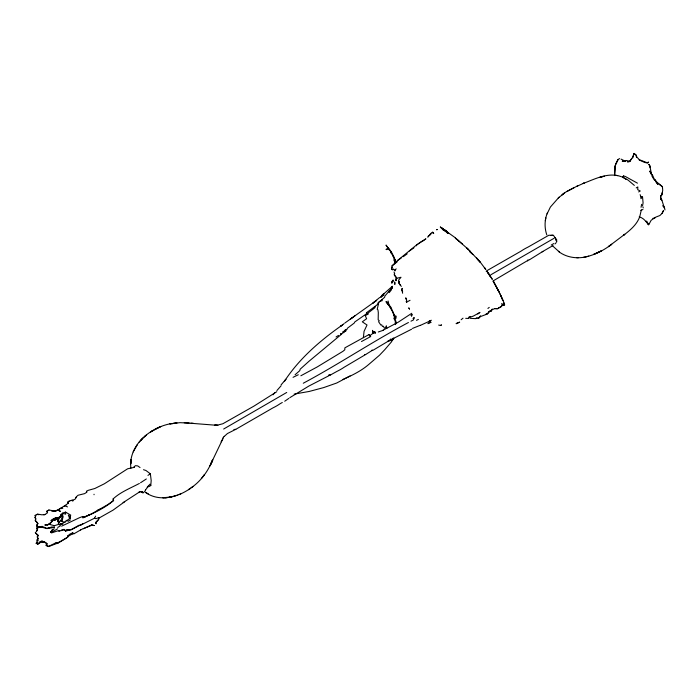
<?xml version="1.0" encoding="UTF-8"?>
<svg xmlns="http://www.w3.org/2000/svg" width="700" height="700" viewBox="0 0 700 700"><rect width="100%" height="100%" fill="white"/><g stroke="black" fill="none" stroke-linecap="round" stroke-linejoin="round"><path stroke-width="1.05" d="M54.232 528.719L50.732 532.289L51.538 532.91L58.397 530.661L58.94 531.125L64.715 529.804L65.66 531.125L71.846 529.261L79.24 525.149M94.036 494.716L94.036 494.252M98.735 517.615L98.604 519.4L95.786 522.279L96.049 523.827L95.786 522.742L98.604 519.558L98.735 517.615L96.049 518.7L94.439 518.236L80.045 525.455L83.142 523.521M130.611 461.177L130.611 463.969L131.014 459.699L130.611 463.969C131.101 443.24 150.99 427.63 170.013 423.832M378.175 302.873L378.438 304.579L378.175 302.873L384.624 297.281L384.895 296.039L392.289 287.429L392.289 286.335L383.688 293.947L383.819 295.111L380.861 297.132L383.95 293.632L382.471 294.648L380.73 297.211M394.984 263.664L395.246 261.188C393.899 256.419 391.676 251.545 388.255 247.984L385.971 249.463L387.047 249.611L388.255 247.984M402.649 293.248L401.835 289.52L402.246 288.356L401.704 289.599L402.649 291.69M58.529 510.396L60.419 511.332L58.931 510.633M614.486 175.604L615.65 163.905L614.845 168.096L615.247 165.384M614.845 168.254L614.705 173.924M130.611 462.577L130.786 468.37M662.043 192.867L661.911 194.801L660.564 195.895L660.695 199.071L661.911 200.244L665 209.947M394.441 273.446L394.31 274.925L396.865 278.259L401.03 277.252L398.475 280.28L399.42 281.908L399.149 281.444L398.877 283.001L400.225 285.171M547.47 212.739C544.486 219.669 544.346 227.763 546.796 234.868M641.602 204.356L641.06 207.305M80.719 529.883L74.13 533.689L72.651 532.831L70.228 533.916L67.944 535.71L67.812 537.023L66.334 538.195L57.855 543.077L48.58 546.577L46.165 545.178C48.869 542.92 43.461 541.73 41.991 541.065L39.839 541.686L39.436 542.85L37.555 543.778L36.347 543.077L37.958 539.044L37.424 536.874L38.089 535.238L35.271 532.525L37.958 535.78L37.284 536.952L37.958 539.044M148.768 486.719L150.78 485.555L151.183 480.506L150.377 473.83L145.941 470.496L143.518 469.718M72.791 501.235L72.922 500.229L75.337 498.986L76.282 496.886L78.032 495.259L84.621 493.631L86.905 492.153L86.502 491.295L88.121 490.367L94.841 488.504L104.388 483.77L127.654 468.781L134.505 467.311M389.463 290.605L389.2 292.626L391.484 289.756L391.213 288.662L392.429 288.277L392.289 286.335M648.865 223.764L648.322 224.691C646.065 221.436 643.274 217.709 639.179 216.93M56.114 543.471L56.245 542.614L57.855 543.077L67.812 537.023L67.944 535.71M64.986 522.314L62.16 521.5L62.834 517.23L62.571 513.188L65.529 512.102L70.77 515.13L69.694 516.688L70.499 517.93L64.453 522.349L59.342 524.685L58.94 524.291L54.364 525.691L49.385 524.37L44.817 524.991L47.373 525.07L49.123 523.906L51.94 521.5L51.275 520.336L53.288 518.858L55.982 517.615L58.266 517.851L59.876 517.23L60.953 516.451L60.419 514.903L62.571 513.188L65.66 514.202L65.529 512.102M399.149 281.444L398.877 283.001L401.301 286.414M641.331 209.947L639.721 216.773M642.548 205.826L643.081 202.877L642.548 196.98L640.929 196.822L640.124 194.653M145.539 489.825L144.865 491.452L142.984 492.852L142.17 492.389L142.31 491.689L140.157 491.531L123.078 502.635M363.379 337.654L364.053 331.371L367.01 325.001L362.303 321.816L366.608 318.71L365.26 315.604L368.358 313.976L367.815 313.197L375.078 307.606L374.946 306.442L378.175 303.957M390.408 250.469L390.679 252.49L393.767 256.76M545.317 220.657L545.86 217.866M340.524 334.547L340.786 333.463L341.329 334.399L308.919 361.331L300.178 369.18L299.775 370.65L295.067 374.762M503.361 304.658L504.709 304.815M504.175 304.973L504.438 304.351M38.089 535.238L37.284 536.952M67.944 536.48L72.38 533.916L72.651 532.831M632.59 158.156L634.069 153.423L636.09 154.901L636.895 157.071L639.319 159.714L647.386 162.82L648.462 162.041L647.386 162.977L644.56 162.426L639.179 159.95M395.386 324.616L395.246 321.116L393.767 318.089L395.92 318.404L396.191 316.382L395.658 315.761C393.33 318.36 396.812 320.836 396.06 323.759M342.939 379.426C351.951 375.454 360.911 371.123 368.489 364.674L379.514 355.206L384.764 349.694L391.615 341.696L393.234 338.118L391.615 340.602L390.81 338.896M378.84 302.024L377.23 309.321L377.904 309.706L378.306 312.576L378.175 319.804L379.251 320.731L378.578 321.738L380.861 325.08L381.666 324.765L382.471 326.471L383.416 326.244L384.361 328.186L385.429 327.723L386.374 325.78L386.776 328.527M634.069 153.423L632.59 157.535M617.129 161.341L616.324 163.826L615.65 164.062L617.803 159.714L619.544 158.55M341.329 334.399L343.21 332.377L343.21 331.441L344.82 331.135L345.223 329.971L346.973 329.429L347.375 328.265L354.235 323.059L354.769 321.974L366.476 313.819L366.476 312.734L374.946 306.442M393.636 269.57C391.904 270.384 390.967 268.608 392.158 267.312M388.929 304.736L387.45 302.951L388.124 301.009L388.929 304.736L390.95 307.3L393.365 313.049M416.5 245.814L416.902 244.65L425.906 238.822L422.012 241.544M427.787 237.274L430.885 233.31L430.754 234.474L428.059 236.338M547.067 213.903L550.428 206.999L559.038 197.207M344.82 331.135L345.625 331.293L346.168 329.892M502.959 304.579L502.556 305.594L501.62 305.821M59.605 521.264L58.266 523.285L60.821 520.564L62.3 516.915L61.224 515.051M210.752 464.284L212.634 459.778C208.46 470.531 201.469 480.419 192.062 487.183L193.139 486.404L188.562 489.668L189.779 488.819M54.093 526.312L54.364 525.691M133.166 451.938L137.471 444.483M662.043 213.36L663.521 210.49L662.174 213.281L659.89 215.53L655.856 217.088L651.149 220.273L648.725 224.77L646.712 221.121L646.039 221.515M209.676 466.296L223.265 437.964M211.829 462.105L210.752 464.126L212.774 460.014M639.319 217.787C636.256 225.181 629.878 230.396 623.718 235.174L624.794 234.246L608.387 246.662L611.747 244.256C603.461 250.591 593.863 255.535 583.511 257.303M393.908 338.196L392.691 339.99M488.04 313.355L485.476 314.519L487.095 314.055L489.65 311.185L491.129 310.949L491.802 309.942L494.62 308.621L497.586 308.621M631.916 158.086L629.633 161.577L627.48 161.884L629.904 161.263L626.404 160.492L622.239 161.184L624.794 161.42L626.141 160.799M36.208 543.314L37.555 542.386L36.208 543.314L37.826 544.25L40.644 542.202M37.424 526.155L36.881 527.091L37.424 527.398L41.991 527.091L36.881 527.091L37.424 526.155L36.881 525.07L37.826 523.442L35.271 520.415L35.805 518.709L35 517.466L35.542 516.224L35.131 515.366L37.555 514.124L41.991 514.824L45.491 514.36L47.504 512.418L46.567 511.403L48.982 510.011L54.093 510.939L57.592 510.16L66.605 504.499L68.346 502.863L67.812 501.935L69.16 500.999L72.922 500.229L71.172 500.308M37.012 540.05L37.958 540.75L37.012 540.05L38.097 538.195M51.94 521.5L49.525 524.142L51.004 522.506M41.991 541.065L42.262 541.992C48.107 542.596 41.055 541.363 39.436 542.85L40.784 542.071M221.112 441.84L222.722 439.049M470.286 318.325L475.396 318.64L478.756 318.089L480.637 315.761M488.705 312.034L488.302 312.734L489.65 311.185L491.129 310.949L490.586 310.949M490.726 311.334L491.802 309.942M95.646 516.145L94.439 518.236M343.21 332.377L343.744 332.684L344.689 331.214M37.555 529.646L36.208 531.668L37.555 529.961L36.881 528.483L38.097 527.476M416.902 244.65L397.67 260.409L391.886 265.921M389.06 341.154L390.005 339.832M629.633 161.577L631.514 158.935M47.232 546.114L46.165 545.178L47.101 543.856M203.227 476.394L204.566 474.53L201.338 478.564M75.478 498.286L76.282 497.201M276.911 390.53L281.085 385.787M622.37 177.572L623.586 175.936L625.468 176.558L637.438 183.155M660.695 199.071L660.966 195.659M622.597 177.231L623.586 175.936M479.299 317.625L479.964 316.776L486.964 314.134M145.67 489.746L148.627 485.861L147.28 487.156M35.131 515.366L35.674 516.609L35 517.466L35.805 519.015L35.271 520.415L37.826 523.442L36.881 525.07L37.424 526.47M222.994 437.806L224.201 436.328M61.626 526.155L79.511 517.694L82.6 516.53L84.892 516.915L91.744 513.739L108.15 504.42L113.4 500.614L113.129 498.907C120.453 492.048 130.576 488.11 139.352 483.455M273.017 394.8L274.899 392.621M491.26 310.249L492.336 309.006M555.004 243.95L556.211 242.629M224.201 436.485L227.43 433.536L235.769 429.345L272.877 407.916A56.7 32.734 0 0 0 279.869 403.882L282.293 402.483M642.548 196.98L640.929 198.686L640.929 196.822M281.085 384.86L285.924 379.269L284.314 381.447C299.294 358.444 320.469 340.296 342.808 324.695M393.365 338.669L390.81 340.76M492.879 281.059L528.78 259.866M140.56 440.527L142.984 438.043L139.213 442.076M394.713 270.34L396.191 268.87M558.233 197.986L565.626 192.168L577.859 185.719M371.586 350.306L373.065 350.236L389.331 340.533L411.652 329.192M372.523 350.236L365.662 354.506L364.455 354.576M124.696 501.699L113.129 510.09L98.604 518.315M479.964 316.776L478.756 318.089M57.592 528.798L51.275 532.604L50.732 532.131M461.142 319.725L463.024 318.168M54.093 510.939L54.232 511.481L57.724 510.239L61.897 507.526M140.56 482.755L146.344 478.957M147.28 487.261L149.975 484.155L150.78 485.555M660.564 195.895L661.911 194.801L662.716 190.304L662.445 186.734L656.39 181.685L651.822 175.936M276.78 391.694L253.925 406.131L222.854 423.754L217.079 425.233L214.786 424.996L217.884 425.381L191.117 423.29M344.015 323.68L340.524 326.322L341.591 325.544M344.82 323.059L352.625 317.467M432.766 232.225L431.83 232.925L432.766 232.225L433.711 233.546L432.766 232.382M421.873 241.307L418.11 243.95M403.314 256.681L407.216 253.811M60.953 516.451C58.433 518.989 53.76 517.79 51.275 520.8L51.809 521.727L51.275 520.336L51.275 520.8M430.483 321.589L427.928 323.68L431.156 322.28M440.562 325.544L441.507 324.844L440.431 325.465L438.681 325.08M401.17 258.081L397.67 260.409M288.881 398.37L284.716 401.24M397.267 261.73L392.158 265.921L391.615 269.027L392.158 269.649L393.505 269.027M411.25 315.455L412.326 314.676L411.25 315.297L411.652 315.998L411.25 315.297M413.271 318.483L414.348 317.704L413.271 318.325L413.805 318.946L413.271 318.325M190.855 488.04C178.308 497.245 159.416 502.259 145.67 492.537M552.983 245.578L542.089 251.869M354.909 315.84L350.332 319.104L376.696 300.309L372.925 303.109L379.654 297.517M37.555 529.961L36.881 528.64L38.097 527.791M54.766 520.485L56.385 519.347M409.369 251.011L413.945 247.8M69.291 501.235L67.944 502.171L68.486 503.562L68.346 502.863M86.231 516.145L82.871 517.93L82.6 516.53M57.724 527.476L60.55 525.691M300.851 375.777L317.257 366.922L342.939 351.321L344.82 349.764L344.82 347.9L346.168 347.13L368.891 334.626L369.836 335.632L373.196 333.226L375.62 332.762L374.675 331.756L372.794 331.914L372.523 330.356L373.196 333.226L372.794 331.914M152.801 430.509L150.509 431.988L160.729 426.545L155.216 429.109M58.887 517.282L62.703 514.824M47.591 524.886L49.123 523.906M542.903 251.405L529.314 259.866M336.079 336.954L338.502 335.405M147.954 475.379L150.377 473.83M411.793 313.276L398.072 322.28L382.471 330.514M289.826 397.67L308.787 386.102L328.816 375.777M57.19 518.472L54.635 520.1L51.538 520.8M394.441 258.23L395.246 260.409L394.581 259.394L393.767 259.866L394.984 262.115M617.803 159.714L618.608 159.871M576.52 186.498L584.185 183.006L582.969 183.549C595.07 179.025 608.466 171.719 621.565 176.794M36.479 514.903L37.555 514.281L38.903 514.745M410.043 300.309L406.543 302.172M46.567 511.403L48.982 510.011M64.312 506.284L65.931 505.347M369.836 335.632L370.641 336.569L361.498 341.539M486.15 271.119L520.984 251.169A60.025 34.659 0 0 1 528.106 247.056L548.817 235.252L553.122 235.252L553.788 235.795L556.08 239.295L556.483 241.08L555.135 237.501L556.08 239.759L556.614 239.444L556.754 241.85M636.221 187.898L637.84 186.961L637.7 189.683L640.255 191.004L638.645 191.931M286.729 392.464L223.659 429.03M490.726 274.846L553.928 238.359M408.424 322.516C372.68 341.504 338.949 364.166 303.275 383.233M68.215 521.264L70.368 520.021M551.233 245.035L553.796 243.565M59.745 530.504L58.94 531.125M330.566 374.92L328.816 375.156L330.566 374.92L337.024 371.35A60.016 34.65 0 0 0 344.146 367.238L365.662 354.506M87.71 515.594L89.233 514.719M46.165 545.178L48.449 546.499L56.245 542.614M477.811 313.976L479.964 312.419L473.375 316.076L468.536 317.783M487.9 308.464L489.248 307.379M664.326 207.226L664.597 208.469L664.326 207.226L662.576 205.748M475.668 318.483L477.146 317.625M504.438 304.658L503.773 303.03L504.306 304.273M566.974 191.389L574.096 187.582M293.055 377.326L298.296 374.762M410.979 321.195L413.534 319.874M80.587 529.961L83.142 528.64M350.07 375.926L336.752 382.996L323.715 387.581L309.19 391.457L294.131 394.1M429.678 321.116L420.665 325.238M80.185 525.07L70.901 529.961L66.605 529.804L69.562 529.655M57.592 542.929L59.605 541.914M416.5 320.346L418.381 319.41M48.72 527.861L47.101 528.64L39.979 526.697L42.131 526.391L47.101 528.483L51.94 526.934L54.495 527.476L47.101 528.483M457.511 323.059L456.164 323.68L459.664 322.131L456.304 323.601M181.44 493.474L178.885 494.637M97.256 510.396L99.811 509.233M420.262 325.308L412.466 328.414M640.798 210.411L642.95 209.475M54.232 511.481L57.724 510.239M39.034 543.235L37.555 543.778L37.826 544.25M91.744 525.227L83.274 528.719L91.744 524.913L94.168 525.534L91.744 524.913M378.306 331.993L383.547 330.199M59.474 516.845L62.877 516.372M174.449 496.116L177.537 495.101M43.873 514.981L45.491 514.36M469.026 316.925L470.558 316.461M603.146 176.409L599.778 177.415L604.441 176.173M138.854 492.179L140.289 491.767L142.17 492.389M429.275 320.889L431.419 320.267M59.342 524.685L62.974 523.985M174.178 496.116L169.47 497.28L172.296 496.58M61.355 508.611L62.834 508.226M588.753 256.139C578.611 259.236 566.834 258.011 558.364 251.326M61.626 529.883L63.149 529.524M652.767 218.409L654.911 217.945M380.056 301.166L382.209 300.703L381.938 299.766M498.251 308.079L501.077 306.757L501.751 305.594L504.306 304.894M389.331 340.533L388.124 340.76L388.395 341.381M133.7 467.154L135.45 465.675L137.734 465.911L140.026 467.539M175.385 423.106L177.004 422.896L169.873 423.911L179.83 422.669L193.27 423.29M172.025 423.596L174.58 423.211M465.71 318.325L468.939 318.483M167.317 497.586L162.75 497.744L170.678 497.044M72.38 533.916L74.13 533.689M165.165 497.744L167.457 497.508M501.218 306.521L497.586 308.779L495.565 308.543M233.888 429.502L235.769 429.345M550.97 235.41L553.122 235.252M39.436 527.012L37.424 527.398M576.782 257.766L578.532 257.688M494.62 308.621L496.641 308.543M648.594 224.691L647.92 223.685M184.266 422.748L189.105 423.054M60.008 523.67L62.16 523.985M614.574 175.088L617.663 175.63M51.607 511.017L53.357 511.332M440.3 226.949L445.944 231.604M67.541 506.905L65.66 506.126M66.062 520.336L67.812 520.879M58.94 524.291L60.008 524.764M47.373 546.035L48.449 546.499M621.031 159.093L625.065 161.114M623.044 177.494L625.468 178.736M626.675 179.436L624.12 178.115L628.023 180.058L634.34 185.412M633.938 153.659L634.742 154.123M440.703 227.334L454.414 237.116L468.134 249.226M442.453 228.498L443.126 228.882M366.476 313.819L367.281 314.283L366.476 312.734M145.539 492.31L148.356 493.938M62.3 516.915L62.834 517.23M60.953 516.609L60.419 516.294L58.669 519.479L58.397 521.806L58.31 519.995M64.715 529.804L63.91 529.34L65.66 531.125M443.66 229.504L446.346 231.368M60.821 520.564L62.16 521.5M559.571 252.175L552.851 246.12M44.678 542.308L46.97 543.935M441.236 227.955L440.431 227.176M652.767 175.394L650.878 173.845L649.801 171.045L653.704 177.651M458.719 240.844L455.359 238.123L462.49 244.099M468.939 250.162L479.832 261.572L485.616 269.255M447.825 233.004L441.507 227.491M471.765 253.339L469.744 251.554L472.841 254.581M468.002 249.148L466.524 247.826L470.558 251.554M387.45 302.951L385.971 301.63L391.352 308.779M445.812 231.525L444.334 230.204L448.639 233.31L445.139 230.825L447.291 233.004M658.543 183.855L662.445 186.734L662.445 187.976M443.529 230.204L442.181 228.961L442.986 229.74M391.615 252.569L388.124 248.377M368.891 334.626L370.641 336.569M476.472 257.766L478.354 259.945M394.581 259.394L392.56 255.281M486.964 271.434L492.205 279.116M487.095 271.512L490.455 276.553L487.095 271.355M653.03 177.879L654.649 180.364M488.302 273.297L489.921 275.783M394.984 317.398L394.17 314.44L390.005 307.221M36.347 521.5L37.826 523.906M388.797 305.594L386.916 302.488L387.45 303.572M490.998 277.174L492.205 279.274M493.412 281.216L499.065 292.241M391.615 268.87L392.026 269.57M396.865 278.259L394.31 274.925L394.713 273.919L394.039 271.976M406.14 301.473L406.683 302.409M392.429 311.412L394.31 315.761M142.31 491.689L142.984 492.852M42.131 526.391L42.665 527.319M56.56 517.746L58.266 522.043M497.849 289.678L499.065 291.926L493.281 281.295L499.065 291.769L502.959 300.545L500.675 295.348M656.39 181.685L657.738 184.319L655.988 182.07L655.454 179.9M500.001 293.869L504.175 303.109M661.097 198.529L661.911 200.244M374.675 331.756L375.305 333.156M394.713 317.861L393.505 314.361M55.982 517.615L56.245 518.236M343.21 331.441L343.744 332.684M406.814 300.466L405.738 297.824L406.543 300.002M69.422 517.93L68.346 515.13L70.368 516.915L69.694 517.151L69.965 519.015M113.129 498.907L113.663 500.456C105.376 507.57 94.649 512.872 84.892 516.915M395.246 261.188L395.658 262.5M345.223 329.971L345.625 331.293M651.42 173.53L649.801 165.926L648.725 164.22L649.941 165.847L650.072 167.633M635.95 155.129L636.492 157.308M642.95 206.841L643.212 207.926M394.844 269.491L395.115 270.891M527.572 260.094L527.704 260.951M58.266 521.885L58.126 517.773M86.502 491.295L86.502 491.916M47.504 512.418L47.504 512.881M391.886 281.759L391.755 283.229L393.365 281.216L393.094 279.974L391.886 281.759M52.211 529.883L52.08 531.204L50.732 532.289L52.211 529.883M386.102 245.193L389.471 250.084L386.102 245.193M396.191 279.738L395.649 280.516L396.191 280.674L396.06 278.416L396.191 279.738M145.136 436.179L144.191 437.027L146.344 435.164L145.136 436.179M563.474 193.716L561.995 194.88L564.419 193.016L563.474 193.716M437.203 229.504L436.8 229.74L437.203 229.504M601.396 250.862L593.6 254.432L601.396 250.862M502.556 304.815L501.883 303.809L502.556 304.815M446.618 231.219L444.736 229.976L447.562 231.91L446.618 231.219M478.222 259.866L477.006 258.545L480.104 262.194L478.222 259.866M485.748 269.334L484.4 267.627L485.748 269.334M409.5 309.006L408.835 308L409.5 309.006M394.844 284.244L394.713 282.144L394.844 284.244"/></g></svg>
